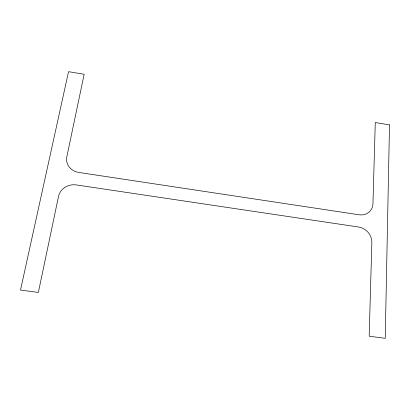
<?xml version="1.0" encoding="UTF-8"?>
<svg xmlns="http://www.w3.org/2000/svg" width="410" height="410" viewBox="0 0 410 410"><rect width="100%" height="100%" fill="white"/><g stroke="black" fill="none" stroke-linecap="round" stroke-linejoin="round"><path stroke-width="0.61" d="M389.5 124.896L385.236 338.327L369.174 336.205L371.849 242.556A14.483 12.961 45.9 0 0 358.658 227.032L76.255 184.92A15.247 14.027 -9.6 0 0 58.497 196.498L38.355 292.433L20.5 290.07L68.547 71.673L84.163 74.261L66.825 156.835A14.847 13.443 -4 0 0 78.766 172.441L359.104 214.778A14.094 12.469 41 0 0 372.957 203.698L375.278 122.539L389.5 124.896"/></g></svg>
